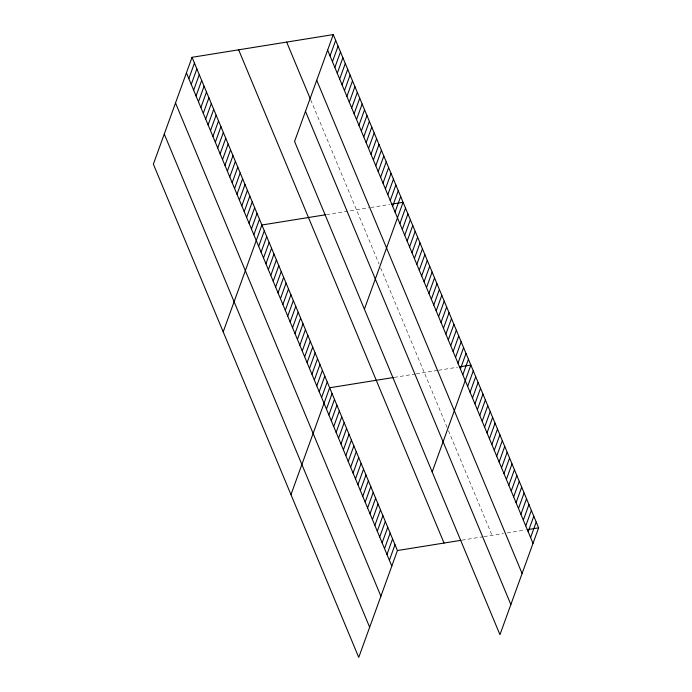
<?xml version="1.0" encoding="UTF-8"?>
<svg xmlns="http://www.w3.org/2000/svg" width="692" height="692" viewBox="0 0 692 692"><rect width="100%" height="100%" fill="white"/><g stroke="black" fill="none" stroke-linecap="round" stroke-linejoin="round"><path stroke-width="0.52" stroke-dasharray="3.46 2.59" d="M326.477 214.615L368.845 207.808M370.748 207.496L389.769 204.443M394.258 377.382L415.261 374.009M416.255 373.844L437.578 370.419M438.529 370.263L457.542 367.21M462.031 540.149L483.033 536.776M484.037 536.611L503.447 533.489M507.253 532.875L525.323 529.968M310.734 99.916L379.078 264.05M380.695 267.925L447.257 427.786M448.468 430.692L492.038 535.323"/><path stroke-width="1.04" d="M192.047 57.306L153.365 164.168L358.741 657.4L397.433 550.538L192.047 57.306L333.259 34.6L538.635 527.832L499.953 634.694L294.567 141.462L333.259 34.6M188.838 78.629L194.461 63.093M191.243 84.407L196.865 68.871M193.648 90.194L199.27 74.658M196.061 95.972L201.683 80.436M198.466 101.759L204.088 86.223M200.87 107.537L206.501 92.001M203.284 113.324L208.906 97.788M205.688 119.102L211.311 103.566M208.093 124.889L213.724 109.353M210.506 130.667L216.129 115.131M212.911 136.454L218.534 120.918M215.324 142.232L220.947 126.697M217.729 148.019L223.352 132.483M220.134 153.797L225.765 138.262M222.547 159.584L228.17 144.048M224.952 165.371L230.574 149.827M227.357 171.149L232.988 155.614M229.77 176.936L235.392 161.392M232.175 182.714L237.797 167.179M234.588 188.501L240.21 172.957M236.993 194.279L242.615 178.744M239.397 200.066L245.02 184.53M241.811 205.844L247.433 190.309M244.215 211.631L249.838 196.095M246.62 217.409L252.251 201.874M249.033 223.196L254.656 207.661M251.438 228.974L257.061 213.439M253.843 234.761L259.474 219.226M223.196 331.866L261.879 225.004L325.482 214.78M258.678 246.352L264.301 230.817M330.041 55.922L335.663 40.387M261.1 252.165L266.723 236.629M332.445 61.7L338.068 46.165M263.514 257.978L269.145 242.442M334.85 67.487L340.481 51.952M265.936 263.79L271.558 248.255M337.263 73.266L342.886 57.73M268.358 269.603L273.98 254.068M339.668 79.052L345.291 63.517M270.78 275.425L276.402 259.881M342.082 84.831L347.704 69.295M273.202 281.237L278.824 265.693M344.486 90.617L350.109 75.082M275.615 287.05L281.246 271.506M346.891 96.396L352.513 80.86M278.037 292.863L283.668 277.319M349.304 102.182L354.927 86.647M280.459 298.676L286.081 283.132M351.709 107.961L357.332 92.425M282.881 304.489L288.503 288.953M354.114 113.748L359.745 98.212M285.303 310.301L290.925 294.766M356.527 119.526L362.15 103.99M287.725 316.114L293.347 300.579M358.932 125.313L364.554 109.777M290.138 321.927L295.769 306.392M361.336 131.091L366.968 115.555M292.56 327.74L298.191 312.204M363.75 136.878L369.372 121.342M294.982 333.553L300.605 318.017M366.154 142.656L371.777 127.12M297.404 339.365L303.027 323.83M368.568 148.443L374.19 132.907M299.826 345.178L305.449 329.643M370.973 154.23L376.595 138.685M302.248 350.991L307.871 335.456M373.377 160.008L379.008 144.472M304.662 356.804L310.293 341.268M375.791 165.795L381.413 150.25M307.084 362.617L312.706 347.081M378.195 171.573L383.818 156.037M309.506 368.429L315.128 352.894M380.6 177.36L386.231 161.816M311.928 374.242L317.55 358.707M383.013 183.138L388.636 167.602M314.35 380.055L319.972 364.52M385.418 188.925L391.041 173.389M316.772 385.868L322.394 370.332M387.831 194.703L393.454 179.167M319.185 391.681L324.816 376.145M390.236 200.49L395.859 184.954M321.607 397.493L327.23 381.958M392.641 206.268L398.263 190.732M290.969 494.633L329.651 387.771L393.255 377.547M395.054 212.055L400.677 196.519M326.451 409.119L332.073 393.584M364.399 309.16L403.081 202.298L391.672 204.131M328.873 414.932L334.495 399.396M399.881 223.646L405.503 208.11M331.295 420.745L336.918 405.209M402.303 229.459L407.925 213.923M333.708 426.557L339.339 411.022M404.725 235.271L410.347 219.736M336.13 432.37L341.753 416.835M407.138 241.084L412.769 225.549M338.552 438.183L344.175 422.648M409.56 246.897L415.183 231.362M340.974 443.996L346.597 428.46M411.982 252.71L417.605 237.174M343.396 449.809L349.019 434.273M414.404 258.523L420.027 242.987M345.818 455.63L351.441 440.086M416.826 264.344L422.449 248.8M348.232 461.443L353.863 445.899M419.248 270.157L424.871 254.613M350.654 467.256L356.276 451.712M421.662 275.97L427.293 260.426M353.076 473.068L358.698 457.524M424.084 281.782L429.706 266.238M355.498 478.881L361.12 463.337M426.506 287.595L432.128 272.06M357.92 484.694L363.542 469.159M428.928 293.408L434.55 277.873M360.342 490.507L365.964 474.971M431.35 299.221L436.972 283.685M362.755 496.32L368.386 480.784M433.763 305.034L439.394 289.498M365.177 502.132L370.8 486.597M436.185 310.846L441.816 295.311M367.599 507.945L373.222 492.41M438.607 316.659L444.229 301.124M370.021 513.758L375.644 498.223M441.029 322.472L446.651 306.937M372.443 519.571L378.066 504.036M443.451 328.285L449.073 312.749M374.865 525.384L380.488 509.848M445.873 334.098L451.495 318.562M377.278 531.197L382.91 515.661M448.286 339.91L453.917 324.375M379.7 537.009L385.323 521.474M450.708 345.723L456.331 330.188M382.122 542.822L387.745 527.287M453.13 351.536L458.753 336.001M384.544 548.635L390.167 533.099M455.552 357.349L461.175 341.813M386.966 554.448L392.589 538.912M457.974 363.162L463.597 347.626M389.388 560.26L395.011 544.725M460.396 368.974L466.019 353.439M462.81 374.787L468.441 359.252M432.171 471.927L470.854 365.065L459.445 366.898M467.654 386.413L473.276 370.877M470.076 392.226L475.698 376.69M472.498 398.038L478.12 382.503M474.92 403.851L480.542 388.316M477.333 409.664L482.964 394.129M479.755 415.477L485.377 399.941M482.177 421.29L487.799 405.754M484.599 427.102L490.221 411.567M487.021 432.915L492.643 417.38M489.443 438.737L495.065 423.193M491.856 444.549L497.487 429.005M494.278 450.362L499.901 434.818M496.7 456.175L502.323 440.631M499.122 461.988L504.745 446.444M501.544 467.801L507.167 452.265M503.966 473.613L509.589 458.078M506.38 479.426L512.011 463.891M508.802 485.239L514.424 469.704M511.224 491.052L516.846 475.516M513.646 496.865L519.268 481.329M516.068 502.677L521.69 487.142M518.49 508.49L524.112 492.955M520.903 514.303L526.534 498.768M523.325 520.116L528.947 504.58M525.747 525.929L531.369 510.393M528.169 531.741L533.792 516.206M530.591 537.554L536.213 522.019M397.433 550.538L461.028 540.314M527.217 529.665L538.635 527.832M327.627 50.135L533.013 543.367M316.72 80.272L522.097 573.504M286.661 42.091L310.336 98.956M305.483 111.325L510.86 604.557M238.645 49.815L444.03 543.047M186.425 72.842L391.802 566.073M175.517 102.978L380.894 596.21M164.272 134.032L369.658 627.263"/></g></svg>
